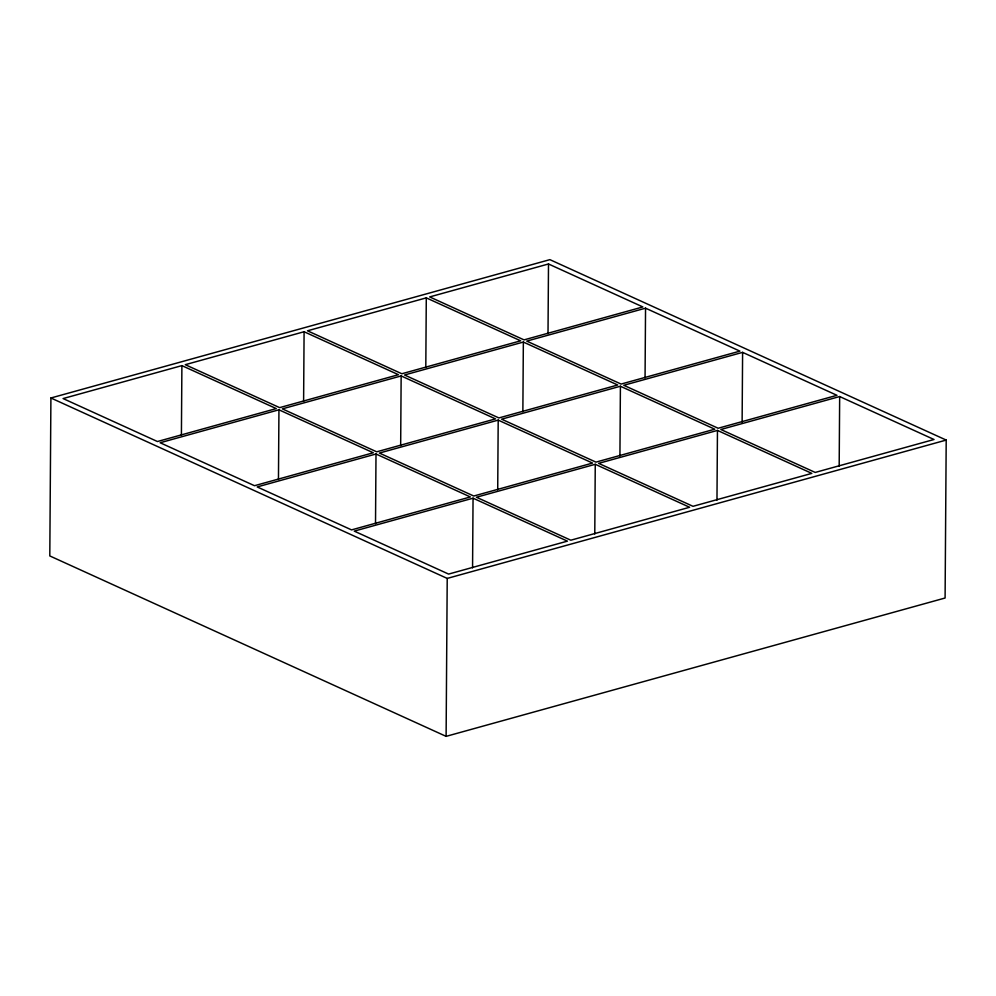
<?xml version="1.0" encoding="UTF-8"?>
<svg xmlns="http://www.w3.org/2000/svg" width="996" height="996" viewBox="0 0 996 996"><rect width="100%" height="100%" fill="white"/><g stroke="black" fill="none" stroke-linecap="round" stroke-linejoin="round"><path stroke-width="1.49" d="M50.908 397.989L49.8 555.93L446.108 736.355L945.092 598.011L946.2 440.07L549.892 259.645L50.908 397.989L447.216 578.415L946.2 440.07M181.409 435.302L181.895 365.619L63.084 398.562L157.443 441.527L276.253 408.584L181.895 365.619M278.457 479.487L278.942 409.804L160.144 442.747L254.503 485.712L373.301 452.769L278.942 409.804M303.606 401.425L304.091 331.743L185.281 364.685L279.639 407.638L398.45 374.708L304.091 331.743M375.517 523.672L376.002 454.002L257.192 486.932L351.551 529.897L470.361 496.954L376.002 454.002M400.666 445.61L401.151 375.928L282.341 408.87L376.7 451.823L495.51 418.893L401.151 375.928M425.802 367.536L426.288 297.866L307.49 330.797L401.849 373.761L520.647 340.819L426.288 297.866M446.108 736.355L447.216 578.415M472.565 567.857L473.05 498.187L354.252 531.117L448.611 574.082L567.409 541.139L473.05 498.187M497.714 489.795L498.199 420.113L379.389 453.055L473.76 496.02L592.558 463.078L498.199 420.113M522.863 411.722L523.348 342.051L404.538 374.994L498.896 417.947L617.707 385.004L523.348 342.051M548.012 333.66L548.497 263.977L429.687 296.92L524.045 339.885L642.856 306.942L548.497 263.977M594.774 533.981L595.259 464.298L476.449 497.241L570.808 540.206L689.618 507.263L595.259 464.298M619.923 455.919L620.408 386.236L501.598 419.179L595.957 462.132L714.767 429.201L620.408 386.236M645.059 377.845L645.545 308.175L526.747 341.105L621.106 384.07L739.904 351.127L645.545 308.175M716.971 500.104L717.456 430.421L598.646 463.364L693.004 506.317L811.815 473.386L717.456 430.421M742.12 422.03L742.605 352.36L623.795 385.29L718.153 428.255L836.964 395.312L742.605 352.36M839.18 466.215L839.665 396.545L720.855 429.488L815.214 472.44L934.024 439.497L839.665 396.545"/></g></svg>
